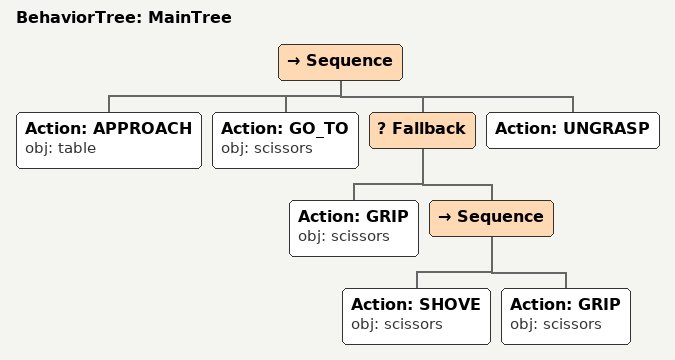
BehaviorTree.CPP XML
<root main_tree_to_execute="MainTree">
  <BehaviorTree ID="MainTree">
    <Sequence>
      <!-- Approach table -->
      <Action ID="APPROACH" obj="table" />
      <!-- Go to scissors -->
      <Action ID="GO_TO" obj="scissors" />
      <!-- Fallback: if GRASP scissors fails, try PUSH, FLIP to reposition -->
      <Fallback>
        <!-- Grasp scissors -->
        <Action ID="GRIP" obj="scissors" />
        <Sequence>
          <!-- Push scissors forward toward front edge of table -->
          <Action ID="SHOVE" obj="scissors" />
          <!-- Grasp scissors -->
          <Action ID="GRIP" obj="scissors" />
        </Sequence>
      </Fallback>
      <!-- Grip scissors -->
      <Action ID="UNGRASP" />
    </Sequence>
  </BehaviorTree>
</root>
